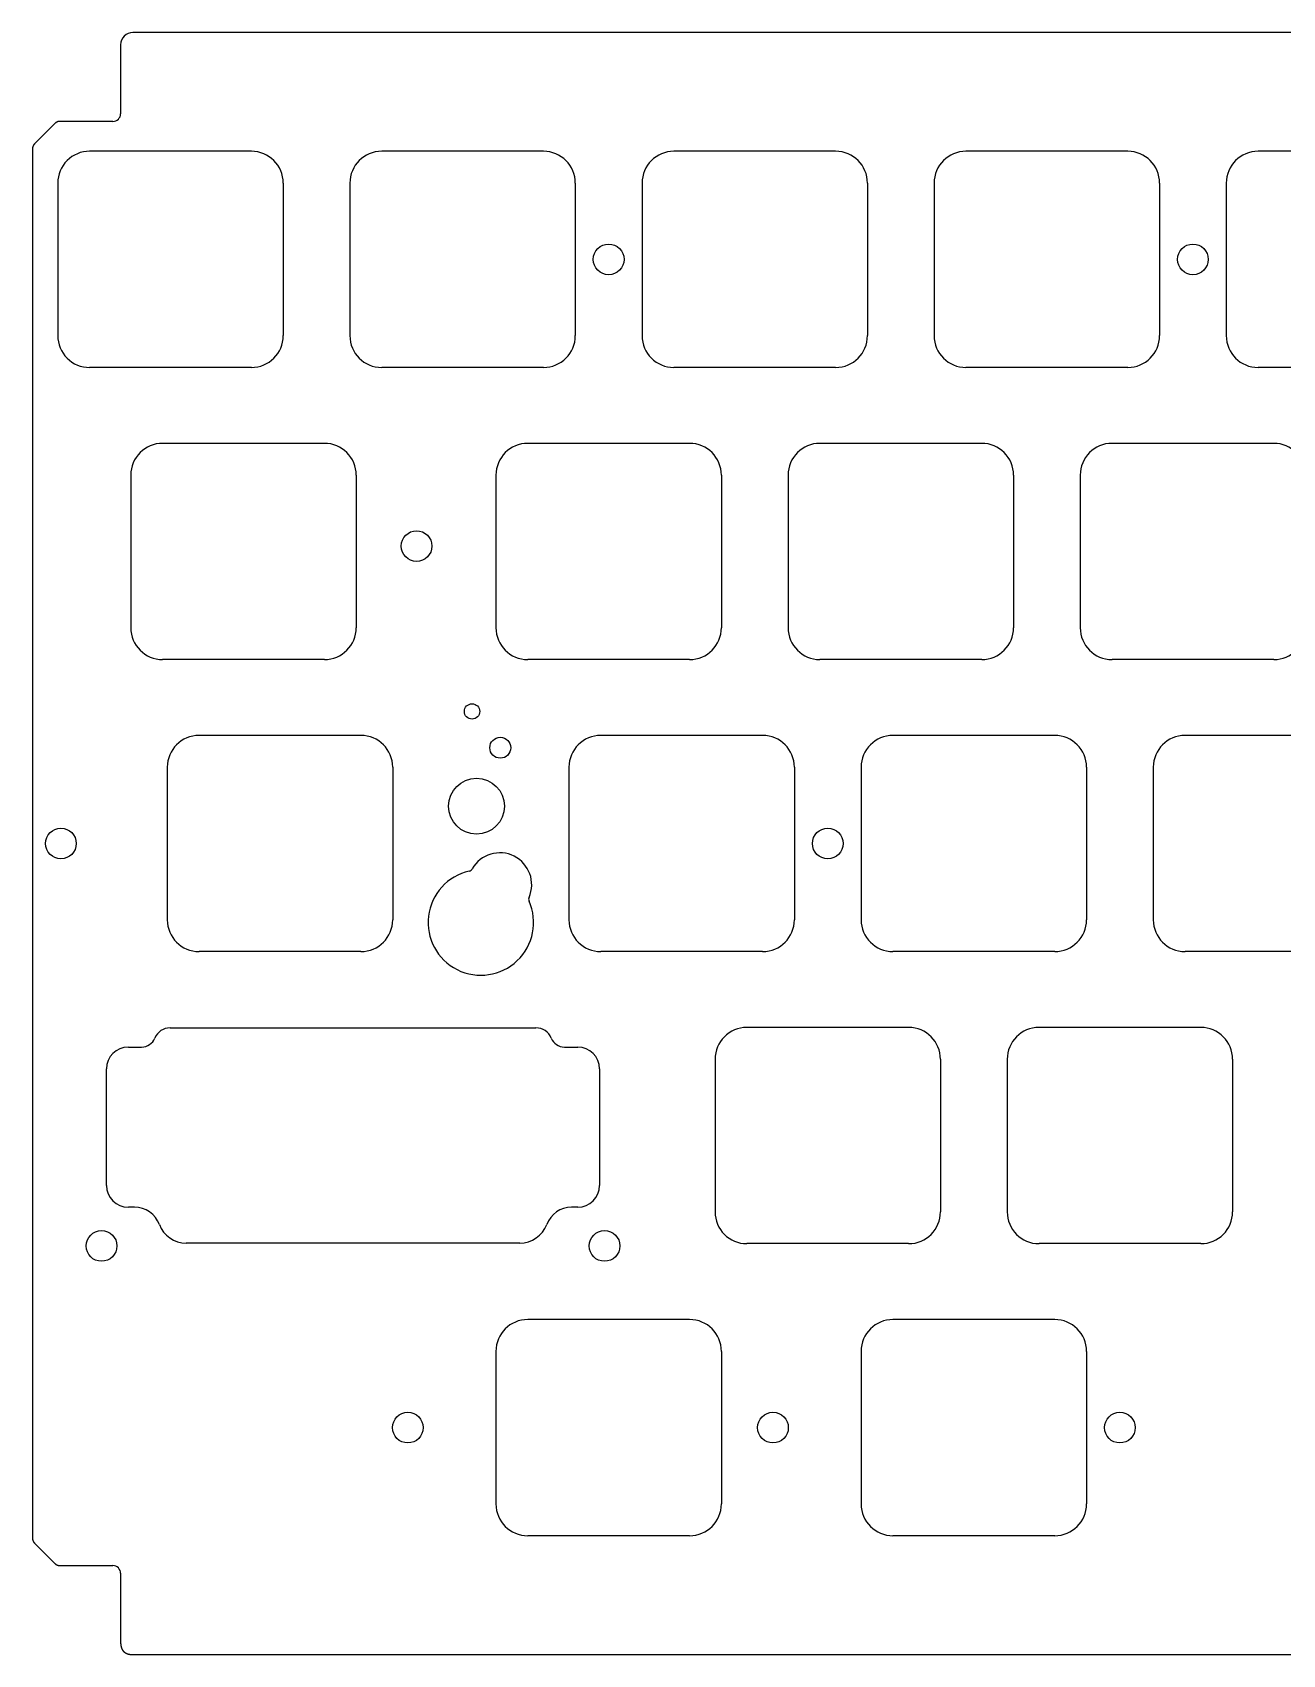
# Model space of a CAD drawing. Header units: millimetres. Extents: x -9 to 276, y -91 to 15.
# Drawn here: x -9 to 72.5, y -91 to 14.8 of the extents above; entities that cross this region are included whole.
import ezdxf

# ---------------------------------------------------------------- set-up
doc = ezdxf.new("R2010")
doc.units = ezdxf.units.MM
doc.layers.add('BLACK', color=7, linetype='CONTINUOUS')
doc.layers.add('Edge.Cuts', color=53, linetype='CONTINUOUS', true_color=0xc8a339)

msp = doc.modelspace()

# ---------------------------------------------------------------- linework, layer by layer
at = {"layer": 'BLACK', "linetype": 'Continuous'}
for p, q in [((12.41875, -31.05), (1.868749, -31.05)), ((-0.20625, -33.125), (-0.20625, -43.075001)), ((14.49375, -33.125), (14.49375, -43.075)), ((12.41875, -45.15), (1.86875, -45.15))]:
    msp.add_line(p, q, dxfattribs=at)
at = {"layer": 'BLACK'}
for centre, radius, start, end in [((1.868754, -33.125004), 2.075004, 90.00013806, 179.99988955), ((12.41875, -33.125), 2.075, 0, 90), ((1.868752, -43.074998), 2.075002, 180.00008284, 269.99994478), ((12.41875, -43.075), 2.075, 270, 0)]:
    msp.add_arc(centre, radius, start, end, dxfattribs=at)
at = {"layer": 'Edge.Cuts', "linetype": 'CONTINUOUS'}
for p, q in [((-3.251, 14), (-3.251, 9.5)), ((80.549147, 14.8), (-2.451, 14.8)), ((-7.546447, 8.853554), (-8.853554, 7.546447)), ((-7.545946, 8.854054), (-7.546447, 8.853554)), ((-7.541099, 8.858834), (-7.545946, 8.854054)), ((-7.536229, 8.863523), (-7.541099, 8.858834)), ((-7.531338, 8.868123), (-7.536229, 8.863523)), ((-7.526425, 8.872635), (-7.531338, 8.868123)), ((-7.52149, 8.877058), (-7.526425, 8.872635)), ((-7.516533, 8.881395), (-7.52149, 8.877058)), ((-7.511553, 8.885645), (-7.516533, 8.881395)), ((-7.506551, 8.88981), (-7.511553, 8.885645)), ((-7.501526, 8.89389), (-7.506551, 8.88981)), ((-7.496478, 8.897886), (-7.501526, 8.89389)), ((-7.491407, 8.901799), (-7.496478, 8.897886)), ((-7.486313, 8.90563), (-7.491407, 8.901799)), ((-7.481195, 8.909378), (-7.486313, 8.90563)), ((-7.476053, 8.913046), (-7.481195, 8.909378)), ((-7.470887, 8.916632), (-7.476053, 8.913046)), ((-7.465696, 8.920139), (-7.470887, 8.916632)), ((-7.46048, 8.923566), (-7.465696, 8.920139)), ((-7.45524, 8.926914), (-7.46048, 8.923566)), ((-7.449974, 8.930184), (-7.45524, 8.926914)), ((-7.444682, 8.933376), (-7.449974, 8.930184)), ((-7.439363, 8.93649), (-7.444682, 8.933376)), ((-7.434019, 8.939527), (-7.439363, 8.93649)), ((-7.428647, 8.942488), (-7.434019, 8.939527)), ((-7.423248, 8.945373), (-7.428647, 8.942488)), ((-7.417822, 8.948182), (-7.423248, 8.945373)), ((-7.412367, 8.950915), (-7.417822, 8.948182)), ((-7.406884, 8.953574), (-7.412367, 8.950915)), ((-7.401372, 8.956158), (-7.406884, 8.953574)), ((-7.39583, 8.958667), (-7.401372, 8.956158)), ((-7.390258, 8.961102), (-7.39583, 8.958667)), ((-7.384656, 8.963463), (-7.390258, 8.961102)), ((-7.381844, 8.964616), (-7.384656, 8.963463)), ((-7.379024, 8.96575), (-7.381844, 8.964616)), ((-7.376195, 8.966866), (-7.379024, 8.96575)), ((-7.373359, 8.967963), (-7.376195, 8.966866)), ((-7.370515, 8.969043), (-7.373359, 8.967963)), ((-7.367663, 8.970103), (-7.370515, 8.969043)), ((-7.364803, 8.971146), (-7.367663, 8.970103)), ((-7.361935, 8.97217), (-7.364803, 8.971146)), ((-7.359058, 8.973176), (-7.361935, 8.97217)), ((-7.356173, 8.974164), (-7.359058, 8.973176)), ((-7.35328, 8.975133), (-7.356173, 8.974164)), ((-7.350378, 8.976084), (-7.35328, 8.975133)), ((-7.347468, 8.977017), (-7.350378, 8.976084)), ((-7.344549, 8.977931), (-7.347468, 8.977017)), ((-7.341622, 8.978827), (-7.344549, 8.977931)), ((-7.338686, 8.979705), (-7.341622, 8.978827)), ((-7.335741, 8.980565), (-7.338686, 8.979705)), ((-7.332787, 8.981406), (-7.335741, 8.980565)), ((-7.329824, 8.982229), (-7.332787, 8.981406)), ((-7.326853, 8.983034), (-7.329824, 8.982229)), ((-7.323872, 8.98382), (-7.326853, 8.983034)), ((-7.320883, 8.984588), (-7.323872, 8.98382)), ((-7.317883, 8.985338), (-7.320883, 8.984588)), ((-7.314875, 8.98607), (-7.317883, 8.985338)), ((-7.311857, 8.986783), (-7.314875, 8.98607)), ((-7.30883, 8.987478), (-7.311857, 8.986783)), ((-7.305793, 8.988154), (-7.30883, 8.987478)), ((-7.302747, 8.988812), (-7.305793, 8.988154)), ((-7.29969, 8.989452), (-7.302747, 8.988812)), ((-7.296626, 8.990073), (-7.29969, 8.989452)), ((-7.293549, 8.990676), (-7.296626, 8.990073)), ((-7.290465, 8.99126), (-7.293549, 8.990676)), ((-7.287368, 8.991826), (-7.290465, 8.99126)), ((-7.284264, 8.992373), (-7.287368, 8.991826)), ((-7.281147, 8.992902), (-7.284264, 8.992373)), ((-7.278023, 8.993411), (-7.281147, 8.992902)), ((-7.274885, 8.993903), (-7.278023, 8.993411)), ((-7.27174, 8.994376), (-7.274885, 8.993903)), ((-7.268582, 8.99483), (-7.27174, 8.994376)), ((-7.265416, 8.995265), (-7.268582, 8.99483)), ((-7.262236, 8.995681), (-7.265416, 8.995265)), ((-7.259049, 8.996079), (-7.262236, 8.995681)), ((-7.255848, 8.996458), (-7.259049, 8.996079)), ((-7.252639, 8.996817), (-7.255848, 8.996458)), ((-7.249416, 8.997158), (-7.252639, 8.996817)), ((-7.246185, 8.99748), (-7.249416, 8.997158)), ((-7.242939, 8.997783), (-7.246185, 8.99748)), ((-7.239686, 8.998067), (-7.242939, 8.997783)), ((-7.236419, 8.998331), (-7.239686, 8.998067)), ((-7.233143, 8.998576), (-7.236419, 8.998331)), ((-7.229852, 8.998803), (-7.233143, 8.998576)), ((-7.226553, 8.999009), (-7.229852, 8.998803)), ((-7.223239, 8.999197), (-7.226553, 8.999009)), ((-7.219917, 8.999364), (-7.223239, 8.999197)), ((-7.21658, 8.999513), (-7.219917, 8.999364)), ((-7.213234, 8.999642), (-7.21658, 8.999513)), ((-7.209873, 8.999751), (-7.213234, 8.999642)), ((-7.206503, 8.99984), (-7.209873, 8.999751)), ((-7.203117, 8.99991), (-7.206503, 8.99984)), ((-7.199723, 8.99996), (-7.203117, 8.99991)), ((-7.196313, 8.99999), (-7.199723, 8.99996)), ((-7.192894, 9), (-7.196313, 8.99999)), ((-3.751, 9), (-7.192894, 9)), ((-8.953404, 7.407239), (-8.954708, 7.404487)), ((-8.952081, 7.409985), (-8.953404, 7.407239)), ((-8.95074, 7.412723), (-8.952081, 7.409985)), ((-8.949379, 7.415454), (-8.95074, 7.412723)), ((-8.948, 7.418178), (-8.949379, 7.415454)), ((-8.946602, 7.420896), (-8.948, 7.418178)), ((-8.945185, 7.423606), (-8.946602, 7.420896)), ((-8.943748, 7.42631), (-8.945185, 7.423606)), ((-8.942293, 7.429006), (-8.943748, 7.42631)), ((-8.940818, 7.431697), (-8.942293, 7.429006)), ((-8.939325, 7.43438), (-8.940818, 7.431697)), ((-8.937812, 7.437058), (-8.939325, 7.43438)), ((-8.93628, 7.439727), (-8.937812, 7.437058)), ((-8.934728, 7.442392), (-8.93628, 7.439727)), ((-8.933157, 7.445048), (-8.934728, 7.442392)), ((-8.931567, 7.4477), (-8.933157, 7.445048)), ((-8.929957, 7.450344), (-8.931567, 7.4477)), ((-8.928327, 7.452983), (-8.929957, 7.450344)), ((-8.926678, 7.455614), (-8.928327, 7.452983)), ((-8.925009, 7.45824), (-8.926678, 7.455614)), ((-8.923321, 7.460858), (-8.925009, 7.45824)), ((-8.921611, 7.463472), (-8.923321, 7.460858)), ((-8.919883, 7.466079), (-8.921611, 7.463472)), ((-8.918134, 7.46868), (-8.919883, 7.466079)), ((-8.916366, 7.471274), (-8.918134, 7.46868)), ((-8.914577, 7.473864), (-8.916366, 7.471274)), ((-8.912769, 7.476446), (-8.914577, 7.473864)), ((-8.910939, 7.479024), (-8.912769, 7.476446)), ((-8.90909, 7.481594), (-8.910939, 7.479024)), ((-8.907219, 7.48416), (-8.90909, 7.481594)), ((-8.905329, 7.486718), (-8.907219, 7.48416)), ((-8.903417, 7.489272), (-8.905329, 7.486718)), ((-8.901486, 7.491819), (-8.903417, 7.489272)), ((-8.899532, 7.494361), (-8.901486, 7.491819)), ((-8.897559, 7.496896), (-8.899532, 7.494361)), ((-8.895564, 7.499428), (-8.897559, 7.496896)), ((-8.893549, 7.501951), (-8.895564, 7.499428)), ((-8.891511, 7.504471), (-8.893549, 7.501951)), ((-8.889454, 7.506983), (-8.891511, 7.504471)), ((-8.887374, 7.509492), (-8.889454, 7.506983)), ((-8.885274, 7.511993), (-8.887374, 7.509492)), ((-8.88315, 7.514491), (-8.885274, 7.511993)), ((-8.881007, 7.516981), (-8.88315, 7.514491)), ((-8.87884, 7.519467), (-8.881007, 7.516981)), ((-8.876654, 7.521946), (-8.87884, 7.519467)), ((-8.874443, 7.524422), (-8.876654, 7.521946)), ((-8.872213, 7.526889), (-8.874443, 7.524422)), ((-8.869958, 7.529354), (-8.872213, 7.526889)), ((-8.867683, 7.531811), (-8.869958, 7.529354)), ((-8.865383, 7.534265), (-8.867683, 7.531811)), ((-8.863064, 7.536711), (-8.865383, 7.534265)), ((-8.860719, 7.539155), (-8.863064, 7.536711)), ((-8.858355, 7.54159), (-8.860719, 7.539155)), ((-8.855964, 7.544023), (-8.858355, 7.54159)), ((-8.853554, 7.546447), (-8.855964, 7.544023)), ((-8.999952, 7.200409), (-9, 7.193601)), ((-9, 7.193601), (-9, 7.192893)), ((-9, 7.192893), (-9, -83.39289)), ((-8.999824, 7.207168), (-8.999952, 7.200409)), ((-8.999618, 7.213879), (-8.999824, 7.207168)), ((-8.999334, 7.220543), (-8.999618, 7.213879)), ((-8.998973, 7.227161), (-8.999334, 7.220543)), ((-8.998534, 7.233733), (-8.998973, 7.227161)), ((-8.998018, 7.240259), (-8.998534, 7.233733)), ((-8.997426, 7.246742), (-8.998018, 7.240259)), ((-8.996758, 7.25318), (-8.997426, 7.246742)), ((-8.996014, 7.259575), (-8.996758, 7.25318)), ((-8.995196, 7.265928), (-8.996014, 7.259575)), ((-8.994302, 7.272239), (-8.995196, 7.265928)), ((-8.993333, 7.278509), (-8.994302, 7.272239)), ((-8.992291, 7.284738), (-8.993333, 7.278509)), ((-8.991174, 7.290927), (-8.992291, 7.284738)), ((-8.989983, 7.297077), (-8.991174, 7.290927)), ((-8.988718, 7.303188), (-8.989983, 7.297077)), ((-8.98738, 7.309261), (-8.988718, 7.303188)), ((-8.985968, 7.315297), (-8.98738, 7.309261)), ((-8.984483, 7.321296), (-8.985968, 7.315297)), ((-8.982925, 7.327259), (-8.984483, 7.321296)), ((-8.981294, 7.333186), (-8.982925, 7.327259)), ((-8.979589, 7.339078), (-8.981294, 7.333186)), ((-8.977811, 7.344935), (-8.979589, 7.339078)), ((-8.97596, 7.350759), (-8.977811, 7.344935)), ((-8.974036, 7.356549), (-8.97596, 7.350759)), ((-8.972039, 7.362306), (-8.974036, 7.356549)), ((-8.969968, 7.36803), (-8.972039, 7.362306)), ((-8.967824, 7.373723), (-8.969968, 7.36803)), ((-8.965606, 7.379385), (-8.967824, 7.373723)), ((-8.963314, 7.385015), (-8.965606, 7.379385)), ((-8.96214, 7.387819), (-8.963314, 7.385015)), ((-8.960948, 7.390616), (-8.96214, 7.387819)), ((-8.959737, 7.393405), (-8.960948, 7.390616)), ((-8.958508, 7.396186), (-8.959737, 7.393405)), ((-8.95726, 7.39896), (-8.958508, 7.396186)), ((-8.955994, 7.401727), (-8.95726, 7.39896)), ((-8.954708, 7.404487), (-8.955994, 7.401727)), ((5.275, 7.05), (-5.275, 7.05)), ((24.325, 7.05), (13.775, 7.05)), ((43.375, 7.05), (32.825, 7.05)), ((62.425, 7.05), (51.875, 7.05)), ((81.475, 7.05), (70.925, 7.05)), ((-7.35, 4.975), (-7.35, -4.975)), ((7.35, 4.975), (7.35, -4.975)), ((11.7, 4.975), (11.7, -4.975)), ((26.4, 4.975), (26.4, -4.975)), ((30.75, 4.975), (30.75, -4.975)), ((45.45, 4.975), (45.45, -4.975)), ((49.8, 4.975), (49.8, -4.975)), ((64.5, 4.975), (64.5, -4.975)), ((68.85, 4.975), (68.85, -4.975)), ((5.275, -7.05), (-5.275, -7.05)), ((24.325, -7.05), (13.775, -7.05)), ((43.375, -7.05), (32.825, -7.05)), ((62.425, -7.05), (51.875, -7.05)), ((81.475, -7.05), (70.925, -7.05)), ((10.0375, -12), (-0.5125, -12)), ((33.85, -12), (23.3, -12)), ((52.9, -12), (42.35, -12)), ((71.95, -12), (61.4, -12)), ((-2.587499, -14.074999), (-2.587499, -24.025001)), ((12.1125, -14.075), (12.112501, -14.075)), ((12.112501, -14.075), (12.112501, -24.025)), ((21.225, -14.075), (21.225, -24.025)), ((35.925, -14.075), (35.925, -24.025)), ((40.275, -14.075), (40.275, -24.025)), ((54.975, -14.075), (54.975, -24.025)), ((59.325, -14.075), (59.325, -24.025)), ((10.0375, -26.1), (-0.5125, -26.1)), ((33.85, -26.1), (23.3, -26.1)), ((52.9, -26.1), (42.35, -26.1)), ((71.95, -26.1), (61.4, -26.1)), ((38.6125, -31.05), (28.0625, -31.05)), ((57.6625, -31.05), (47.1125, -31.05)), ((76.7125, -31.05), (66.1625, -31.05)), ((25.9875, -33.125), (25.9875, -43.075)), ((40.6875, -33.125), (40.6875, -43.075)), ((45.0375, -33.125), (45.0375, -43.075)), ((59.7375, -33.125), (59.7375, -43.075)), ((64.0875, -33.125), (64.0875, -43.075)), ((38.6125, -45.15), (28.0625, -45.15)), ((57.6625, -45.15), (47.1125, -45.15)), ((76.7125, -45.15), (66.1625, -45.15)), ((48.1375, -50.1), (37.5875, -50.1)), ((67.1875, -50.1), (56.6375, -50.1)), ((35.5125, -52.175), (35.5125, -62.125)), ((50.2125, -52.175), (50.2125, -62.125)), ((54.5625, -52.175), (54.5625, -62.125)), ((69.2625, -52.175), (69.2625, -62.125)), ((48.1375, -64.2), (37.5875, -64.2)), ((67.1875, -64.2), (56.6375, -64.2)), ((-9, -83.39289), (-8.99999, -83.396309)), ((-8.99999, -83.396309), (-8.99996, -83.399719)), ((-8.99996, -83.399719), (-8.99991, -83.403113)), ((-8.99991, -83.403113), (-8.99984, -83.406499)), ((-8.99984, -83.406499), (-8.999751, -83.409869)), ((-8.999751, -83.409869), (-8.999642, -83.41323)), ((-8.999642, -83.41323), (-8.999513, -83.416576)), ((-8.999513, -83.416576), (-8.999364, -83.419913)), ((-8.999364, -83.419913), (-8.999197, -83.423235)), ((-8.999197, -83.423235), (-8.999009, -83.426549)), ((-8.999009, -83.426549), (-8.998803, -83.429848)), ((-8.998803, -83.429848), (-8.998576, -83.433139)), ((-8.998576, -83.433139), (-8.998331, -83.436415)), ((-8.998331, -83.436415), (-8.998067, -83.439682)), ((-8.998067, -83.439682), (-8.997783, -83.442935)), ((-8.997783, -83.442935), (-8.99748, -83.446181)), ((-8.99748, -83.446181), (-8.997158, -83.449412)), ((-8.997158, -83.449412), (-8.996817, -83.452635)), ((-8.996817, -83.452635), (-8.996458, -83.455844)), ((-8.996458, -83.455844), (-8.996079, -83.459045)), ((-8.996079, -83.459045), (-8.995681, -83.462232)), ((-8.995681, -83.462232), (-8.995265, -83.465412)), ((-8.995265, -83.465412), (-8.99483, -83.468578)), ((-8.99483, -83.468578), (-8.994376, -83.471736)), ((-8.994376, -83.471736), (-8.993903, -83.474881)), ((-8.993903, -83.474881), (-8.993411, -83.478019)), ((-8.993411, -83.478019), (-8.992902, -83.481143)), ((-8.992902, -83.481143), (-8.992373, -83.48426)), ((-8.992373, -83.48426), (-8.991826, -83.487364)), ((-8.991826, -83.487364), (-8.99126, -83.490461)), ((-8.99126, -83.490461), (-8.990676, -83.493545)), ((-8.990676, -83.493545), (-8.990073, -83.496622)), ((-8.990073, -83.496622), (-8.989452, -83.499686)), ((-8.989452, -83.499686), (-8.988812, -83.502743)), ((-8.988812, -83.502743), (-8.988154, -83.505789)), ((-8.988154, -83.505789), (-8.987478, -83.508826)), ((-8.987478, -83.508826), (-8.986783, -83.511853)), ((-8.986783, -83.511853), (-8.98607, -83.514871)), ((-8.98607, -83.514871), (-8.985338, -83.517879)), ((-8.985338, -83.517879), (-8.984588, -83.520879)), ((-8.984588, -83.520879), (-8.98382, -83.523868)), ((-8.98382, -83.523868), (-8.983034, -83.526849)), ((-8.983034, -83.526849), (-8.982229, -83.52982)), ((-8.982229, -83.52982), (-8.981406, -83.532783)), ((-8.981406, -83.532783), (-8.980565, -83.535737)), ((-8.980565, -83.535737), (-8.979705, -83.538682)), ((-8.979705, -83.538682), (-8.978827, -83.541618)), ((-8.978827, -83.541618), (-8.977931, -83.544545)), ((-8.977931, -83.544545), (-8.977017, -83.547464)), ((-8.977017, -83.547464), (-8.976084, -83.550374)), ((-8.976084, -83.550374), (-8.975133, -83.553276)), ((-8.975133, -83.553276), (-8.974164, -83.556169)), ((-8.974164, -83.556169), (-8.973176, -83.559054)), ((-8.973176, -83.559054), (-8.97217, -83.561931)), ((-8.97217, -83.561931), (-8.971146, -83.564799)), ((-8.971146, -83.564799), (-8.970103, -83.567659)), ((-8.970103, -83.567659), (-8.969043, -83.570511)), ((-8.969043, -83.570511), (-8.967963, -83.573355)), ((-8.967963, -83.573355), (-8.966866, -83.576191)), ((-8.966866, -83.576191), (-8.96575, -83.57902)), ((-8.96575, -83.57902), (-8.964616, -83.58184)), ((-8.964616, -83.58184), (-8.963463, -83.584652)), ((-8.963463, -83.584652), (-8.961102, -83.590254)), ((-8.961102, -83.590254), (-8.958667, -83.595826)), ((-8.958667, -83.595826), (-8.956158, -83.601368)), ((-8.956158, -83.601368), (-8.953574, -83.60688)), ((-8.953574, -83.60688), (-8.950915, -83.612363)), ((-8.950915, -83.612363), (-8.948182, -83.617818)), ((-8.948182, -83.617818), (-8.945373, -83.623244)), ((-8.945373, -83.623244), (-8.942488, -83.628643)), ((-8.942488, -83.628643), (-8.939527, -83.634015)), ((-8.939527, -83.634015), (-8.93649, -83.639359)), ((-8.93649, -83.639359), (-8.933376, -83.644678)), ((-8.933376, -83.644678), (-8.930184, -83.64997)), ((-8.930184, -83.64997), (-8.926914, -83.655236)), ((-8.926914, -83.655236), (-8.923566, -83.660476)), ((-8.923566, -83.660476), (-8.920139, -83.665692)), ((-8.920139, -83.665692), (-8.916632, -83.670883)), ((-8.916632, -83.670883), (-8.913046, -83.676049)), ((-8.913046, -83.676049), (-8.909378, -83.681191)), ((-8.909378, -83.681191), (-8.90563, -83.686309)), ((-8.90563, -83.686309), (-8.901799, -83.691403)), ((-8.901799, -83.691403), (-8.897886, -83.696474)), ((-8.897886, -83.696474), (-8.89389, -83.701522)), ((-8.89389, -83.701522), (-8.88981, -83.706547)), ((-8.88981, -83.706547), (-8.885645, -83.711549)), ((-8.885645, -83.711549), (-8.881395, -83.716529)), ((-8.881395, -83.716529), (-8.877058, -83.721486)), ((-8.877058, -83.721486), (-8.872635, -83.726421)), ((-8.872635, -83.726421), (-8.868123, -83.731334)), ((-8.868123, -83.731334), (-8.863523, -83.736225)), ((-8.863523, -83.736225), (-8.858834, -83.741095)), ((-8.858834, -83.741095), (-8.854054, -83.745943)), ((-8.854054, -83.745943), (-8.853554, -83.746443)), ((-8.853554, -83.746443), (-7.546447, -85.05355)), ((-7.546447, -85.05355), (-7.544023, -85.05596)), ((-7.544023, -85.05596), (-7.54159, -85.058351)), ((-7.54159, -85.058351), (-7.539155, -85.060715)), ((-7.539155, -85.060715), (-7.536711, -85.06306)), ((-7.536711, -85.06306), (-7.534265, -85.06538)), ((-7.534265, -85.06538), (-7.531811, -85.067679)), ((-7.531811, -85.067679), (-7.529354, -85.069954)), ((-7.529354, -85.069954), (-7.526889, -85.072209)), ((-7.526889, -85.072209), (-7.524422, -85.074439)), ((-7.524422, -85.074439), (-7.521946, -85.07665)), ((-7.521946, -85.07665), (-7.519467, -85.078837)), ((-7.519467, -85.078837), (-7.51698, -85.081004)), ((-7.51698, -85.081004), (-7.514491, -85.083147)), ((-7.514491, -85.083147), (-7.511993, -85.08527)), ((-7.511993, -85.08527), (-7.509492, -85.08737)), ((-7.509492, -85.08737), (-7.506983, -85.08945)), ((-7.506983, -85.08945), (-7.504471, -85.091508)), ((-7.504471, -85.091508), (-7.501951, -85.093545)), ((-7.501951, -85.093545), (-7.499427, -85.09556)), ((-7.499427, -85.09556), (-7.496896, -85.097556)), ((-7.496896, -85.097556), (-7.494361, -85.099529)), ((-7.494361, -85.099529), (-7.491818, -85.101482)), ((-7.491818, -85.101482), (-7.489272, -85.103413)), ((-7.489272, -85.103413), (-7.486717, -85.105326)), ((-7.486717, -85.105326), (-7.484159, -85.107215)), ((-7.484159, -85.107215), (-7.481593, -85.109086)), ((-7.481593, -85.109086), (-7.479023, -85.110935)), ((-7.479023, -85.110935), (-7.476445, -85.112765)), ((-7.476445, -85.112765), (-7.473864, -85.114574)), ((-7.473864, -85.114574), (-7.471274, -85.116363)), ((-7.471274, -85.116363), (-7.46868, -85.118131)), ((-7.46868, -85.118131), (-7.466078, -85.11988)), ((-7.466078, -85.11988), (-7.463472, -85.121608)), ((-7.463472, -85.121608), (-7.460858, -85.123317)), ((-7.460858, -85.123317), (-7.458239, -85.125005)), ((-7.458239, -85.125005), (-7.455613, -85.126675)), ((-7.455613, -85.126675), (-7.452982, -85.128324)), ((-7.452982, -85.128324), (-7.450343, -85.129954)), ((-7.450343, -85.129954), (-7.447699, -85.131563)), ((-7.447699, -85.131563), (-7.445048, -85.133154)), ((-7.445048, -85.133154), (-7.442391, -85.134725)), ((-7.442391, -85.134725), (-7.439727, -85.136277)), ((-7.439727, -85.136277), (-7.437057, -85.137808)), ((-7.437057, -85.137808), (-7.434379, -85.139322)), ((-7.434379, -85.139322), (-7.431696, -85.140815)), ((-7.431696, -85.140815), (-7.429006, -85.14229)), ((-7.429006, -85.14229), (-7.426309, -85.143745)), ((-7.426309, -85.143745), (-7.423605, -85.145182)), ((-7.423605, -85.145182), (-7.420895, -85.146599)), ((-7.420895, -85.146599), (-7.418177, -85.147997)), ((-7.418177, -85.147997), (-7.415454, -85.149376)), ((-7.415454, -85.149376), (-7.412722, -85.150737)), ((-7.412722, -85.150737), (-7.409984, -85.152078)), ((-7.409984, -85.152078), (-7.407238, -85.153401)), ((-7.407238, -85.153401), (-7.404486, -85.154705)), ((-7.404486, -85.154705), (-7.401726, -85.155991)), ((-7.401726, -85.155991), (-7.39896, -85.157257)), ((-7.39896, -85.157257), (-7.396185, -85.158505)), ((-7.396185, -85.158505), (-7.393404, -85.159734)), ((-7.393404, -85.159734), (-7.390615, -85.160945)), ((-7.390615, -85.160945), (-7.387819, -85.162137)), ((-7.387819, -85.162137), (-7.385015, -85.163311)), ((-7.385015, -85.163311), (-7.379384, -85.165603)), ((-7.379384, -85.165603), (-7.373722, -85.167821)), ((-7.373722, -85.167821), (-7.36803, -85.169965)), ((-7.36803, -85.169965), (-7.362305, -85.172036)), ((-7.362305, -85.172036), (-7.356548, -85.174033)), ((-7.356548, -85.174033), (-7.350758, -85.175957)), ((-7.350758, -85.175957), (-7.344934, -85.177808)), ((-7.344934, -85.177808), (-7.339077, -85.179586)), ((-7.339077, -85.179586), (-7.333185, -85.181291)), ((-7.333185, -85.181291), (-7.327258, -85.182922)), ((-7.327258, -85.182922), (-7.321296, -85.18448)), ((-7.321296, -85.18448), (-7.315297, -85.185965)), ((-7.315297, -85.185965), (-7.309261, -85.187377)), ((-7.309261, -85.187377), (-7.303188, -85.188715)), ((-7.303188, -85.188715), (-7.297076, -85.18998)), ((-7.297076, -85.18998), (-7.290926, -85.191171)), ((-7.290926, -85.191171), (-7.284737, -85.192288)), ((-7.284737, -85.192288), (-7.278508, -85.19333)), ((-7.278508, -85.19333), (-7.272238, -85.194299)), ((-7.272238, -85.194299), (-7.265928, -85.195193)), ((-7.265928, -85.195193), (-7.259575, -85.196012)), ((-7.259575, -85.196012), (-7.25318, -85.196755)), ((-7.25318, -85.196755), (-7.246742, -85.197423)), ((-7.246742, -85.197423), (-7.240259, -85.198015)), ((-7.240259, -85.198015), (-7.233733, -85.198531)), ((-7.233733, -85.198531), (-7.227161, -85.19897)), ((-7.227161, -85.19897), (-7.220544, -85.199331)), ((-7.220544, -85.199331), (-7.21388, -85.199615)), ((-7.21388, -85.199615), (-7.207168, -85.199821)), ((-7.207168, -85.199821), (-7.200409, -85.199949)), ((-7.200409, -85.199949), (-7.193601, -85.199997)), ((-7.193601, -85.199997), (-7.192894, -85.199997)), ((-7.192894, -85.199997), (-3.750557, -85.199997)), ((-3.250557, -85.699997), (-3.250557, -90.199997)), ((-3.250557, -90.199997), (-3.250547, -90.205644)), ((-3.250547, -90.205644), (-3.250517, -90.211271)), ((-3.250517, -90.211271), (-3.250467, -90.216858)), ((-3.250467, -90.216858), (-3.250398, -90.222425)), ((-3.250398, -90.222425), (-3.250308, -90.227953)), ((-3.250308, -90.227953), (-3.2502, -90.233461)), ((-3.2502, -90.233461), (-3.250071, -90.23893)), ((-3.250071, -90.23893), (-3.249924, -90.24438)), ((-3.249924, -90.24438), (-3.249757, -90.249791)), ((-3.249757, -90.249791), (-3.249571, -90.255183)), ((-3.249571, -90.255183), (-3.249366, -90.260537)), ((-3.249366, -90.260537), (-3.249142, -90.265871)), ((-3.249142, -90.265871), (-3.2489, -90.271168)), ((-3.2489, -90.271168), (-3.248638, -90.276446)), ((-3.248638, -90.276446), (-3.248358, -90.281686)), ((-3.248358, -90.281686), (-3.248059, -90.286907)), ((-3.248059, -90.286907), (-3.247742, -90.292092)), ((-3.247742, -90.292092), (-3.247406, -90.297257)), ((-3.247406, -90.297257), (-3.247053, -90.302386)), ((-3.247053, -90.302386), (-3.246681, -90.307497)), ((-3.246681, -90.307497), (-3.246291, -90.312571)), ((-3.246291, -90.312571), (-3.245883, -90.317627)), ((-3.245883, -90.317627), (-3.245457, -90.322647)), ((-3.245457, -90.322647), (-3.245013, -90.327648)), ((-3.245013, -90.327648), (-3.244552, -90.332615)), ((-3.244552, -90.332615), (-3.244072, -90.337563)), ((-3.244072, -90.337563), (-3.243576, -90.342476)), ((-3.243576, -90.342476), (-3.243062, -90.347371)), ((-3.243062, -90.347371), (-3.242531, -90.352232)), ((-3.242531, -90.352232), (-3.241982, -90.357074)), ((-3.241982, -90.357074), (-3.241416, -90.361882)), ((-3.241416, -90.361882), (-3.240833, -90.366673)), ((-3.240833, -90.366673), (-3.240234, -90.371429)), ((-3.240234, -90.371429), (-3.239616, -90.376168)), ((-3.239616, -90.376168), (-3.238983, -90.380874)), ((-3.238983, -90.380874), (-3.238332, -90.385562)), ((-3.238332, -90.385562), (-3.237665, -90.390217)), ((-3.237665, -90.390217), (-3.236981, -90.394854)), ((-3.236981, -90.394854), (-3.236281, -90.399459)), ((-3.236281, -90.399459), (-3.235563, -90.404047)), ((-3.235563, -90.404047), (-3.234831, -90.408602)), ((-3.234831, -90.408602), (-3.23408, -90.41314)), ((-3.23408, -90.41314), (-3.233315, -90.417647)), ((-3.233315, -90.417647), (-3.232533, -90.422136)), ((-3.232533, -90.422136), (-3.231735, -90.426593)), ((-3.231735, -90.426593), (-3.23092, -90.431034)), ((-3.23092, -90.431034), (-3.230091, -90.435444)), ((-3.230091, -90.435444), (-3.229244, -90.439836)), ((-3.229244, -90.439836), (-3.228383, -90.444198)), ((-3.228383, -90.444198), (-3.227505, -90.448543)), ((-3.227505, -90.448543), (-3.226613, -90.452858)), ((-3.226613, -90.452858), (-3.225703, -90.457157)), ((-3.225703, -90.457157), (-3.22478, -90.461425)), ((-3.22478, -90.461425), (-3.22384, -90.465676)), ((-3.22384, -90.465676), (-3.222885, -90.469899)), ((-3.222885, -90.469899), (-3.221914, -90.474104)), ((-3.221914, -90.474104), (-3.220929, -90.478281)), ((-3.220929, -90.478281), (-3.219927, -90.482441)), ((-3.219927, -90.482441), (-3.218912, -90.486572)), ((-3.218912, -90.486572), (-3.21788, -90.490687)), ((-3.21788, -90.490687), (-3.216835, -90.494774)), ((-3.216835, -90.494774), (-3.215773, -90.498844)), ((-3.215773, -90.498844), (-3.214697, -90.502886)), ((-3.214697, -90.502886), (-3.213606, -90.506913)), ((-3.213606, -90.506913), (-3.212501, -90.510911)), ((-3.212501, -90.510911), (-3.211379, -90.514894)), ((-3.211379, -90.514894), (-3.210245, -90.518849)), ((-3.210245, -90.518849), (-3.209094, -90.522788)), ((-3.209094, -90.522788), (-3.207931, -90.5267)), ((-3.207931, -90.5267), (-3.206751, -90.530597)), ((-3.206751, -90.530597), (-3.205558, -90.534467)), ((-3.205558, -90.534467), (-3.20435, -90.53832)), ((-3.20435, -90.53832), (-3.203128, -90.542148)), ((-3.203128, -90.542148), (-3.201891, -90.54596)), ((-3.201891, -90.54596), (-3.20064, -90.549747)), ((-3.20064, -90.549747), (-3.199374, -90.553517)), ((-3.199374, -90.553517), (-3.198096, -90.557262)), ((-3.198096, -90.557262), (-3.196801, -90.560992)), ((-3.196801, -90.560992), (-3.195495, -90.564696)), ((-3.195495, -90.564696), (-3.194172, -90.568385)), ((-3.194172, -90.568385), (-3.192837, -90.57205)), ((-3.192837, -90.57205), (-3.191486, -90.575698)), ((-3.191486, -90.575698), (-3.190123, -90.579323)), ((-3.190123, -90.579323), (-3.188745, -90.582931)), ((-3.188745, -90.582931), (-3.187354, -90.586516)), ((-3.187354, -90.586516), (-3.185948, -90.590086)), ((-3.185948, -90.590086), (-3.184529, -90.593632)), ((-3.184529, -90.593632), (-3.183095, -90.597162)), ((-3.183095, -90.597162), (-3.181649, -90.600669)), ((-3.181649, -90.600669), (-3.180188, -90.604161)), ((-3.180188, -90.604161), (-3.178714, -90.60763)), ((-3.178714, -90.60763), (-3.177225, -90.611084)), ((-3.177225, -90.611084), (-3.175725, -90.614515)), ((-3.175725, -90.614515), (-3.174209, -90.617931)), ((-3.174209, -90.617931), (-3.172681, -90.621325)), ((-3.172681, -90.621325), (-3.171137, -90.624703)), ((-3.171137, -90.624703), (-3.169582, -90.62806)), ((-3.169582, -90.62806), (-3.168012, -90.631402)), ((-3.168012, -90.631402), (-3.16643, -90.634721)), ((-3.16643, -90.634721), (-3.164833, -90.638026)), ((-3.164833, -90.638026), (-3.163224, -90.64131)), ((-3.163224, -90.64131), (-3.1616, -90.644579)), ((-3.1616, -90.644579), (-3.159964, -90.647826)), ((-3.159964, -90.647826), (-3.158313, -90.651059)), ((-3.158313, -90.651059), (-3.15665, -90.654271)), ((-3.15665, -90.654271), (-3.154972, -90.657468)), ((-3.154972, -90.657468), (-3.153283, -90.660645)), ((-3.153283, -90.660645), (-3.151579, -90.663807)), ((-3.151579, -90.663807), (-3.149862, -90.666949)), ((-3.149862, -90.666949), (-3.148132, -90.670076)), ((-3.148132, -90.670076), (-3.146389, -90.673184)), ((-3.146389, -90.673184), (-3.144631, -90.676276)), ((-3.144631, -90.676276), (-3.142862, -90.679349)), ((-3.142862, -90.679349), (-3.141078, -90.682408)), ((-3.141078, -90.682408), (-3.139282, -90.685447)), ((-3.139282, -90.685447), (-3.137471, -90.688472)), ((-3.137471, -90.688472), (-3.135648, -90.691478)), ((-3.135648, -90.691478), (-3.133811, -90.694469)), ((-3.133811, -90.694469), (-3.131962, -90.697441)), ((-3.131962, -90.697441), (-3.130098, -90.700399)), ((-3.130098, -90.700399), (-3.128222, -90.703339)), ((-3.128222, -90.703339), (-3.126332, -90.706264)), ((-3.126332, -90.706264), (-3.12443, -90.709171)), ((-3.12443, -90.709171), (-3.122513, -90.712063)), ((-3.122513, -90.712063), (-3.120584, -90.714938)), ((-3.120584, -90.714938), (-3.11864, -90.717798)), ((-3.11864, -90.717798), (-3.116685, -90.720641)), ((-3.116685, -90.720641), (-3.114715, -90.723469)), ((-3.114715, -90.723469), (-3.112732, -90.72628)), ((-3.112732, -90.72628), (-3.110736, -90.729076)), ((-3.110736, -90.729076), (-3.108727, -90.731856)), ((-3.108727, -90.731856), (-3.106703, -90.734621)), ((-3.106703, -90.734621), (-3.104668, -90.737369)), ((-3.104668, -90.737369), (-3.102617, -90.740103)), ((-3.102617, -90.740103), (-3.100555, -90.74282)), ((-3.100555, -90.74282), (-3.098478, -90.745523)), ((-3.098478, -90.745523), (-3.096388, -90.74821)), ((-3.096388, -90.74821), (-3.094284, -90.750882)), ((-3.094284, -90.750882), (-3.092168, -90.753539)), ((-3.092168, -90.753539), (-3.090037, -90.756181)), ((-3.090037, -90.756181), (-3.087893, -90.758807)), ((-3.087893, -90.758807), (-3.085736, -90.761418)), ((-3.085736, -90.761418), (-3.083565, -90.764015)), ((-3.083565, -90.764015), (-3.08138, -90.766596)), ((-3.08138, -90.766596), (-3.079182, -90.769163)), ((-3.079182, -90.769163), (-3.076969, -90.771715)), ((-3.076969, -90.771715), (-3.074744, -90.774252)), ((-3.074744, -90.774252), (-3.072504, -90.776775)), ((-3.072504, -90.776775), (-3.070251, -90.779282)), ((-3.070251, -90.779282), (-3.067984, -90.781776)), ((-3.067984, -90.781776), (-3.065704, -90.784254)), ((-3.065704, -90.784254), (-3.063409, -90.786719)), ((-3.063409, -90.786719), (-3.0611, -90.789168)), ((-3.0611, -90.789168), (-3.058778, -90.791604)), ((-3.058778, -90.791604), (-3.056441, -90.794025)), ((-3.056441, -90.794025), (-3.054091, -90.796432)), ((-3.054091, -90.796432), (-3.051727, -90.798824)), ((-3.051727, -90.798824), (-3.049348, -90.801203)), ((-3.049348, -90.801203), (-3.044548, -90.805917)), ((-3.044548, -90.805917), (-3.039692, -90.810575)), ((-3.039692, -90.810575), (-3.034779, -90.815176)), ((-3.034779, -90.815176), (-3.029808, -90.819723)), ((-3.029808, -90.819723), (-3.024779, -90.824213)), ((-3.024779, -90.824213), (-3.019691, -90.828649)), ((-3.019691, -90.828649), (-3.014545, -90.83303)), ((-3.014545, -90.83303), (-3.00934, -90.837356)), ((-3.00934, -90.837356), (-3.004075, -90.841627)), ((-3.004075, -90.841627), (-2.99875, -90.845844)), ((-2.99875, -90.845844), (-2.993364, -90.850007)), ((-2.993364, -90.850007), (-2.987917, -90.854117)), ((-2.987917, -90.854117), (-2.982408, -90.858172)), ((-2.982408, -90.858172), (-2.976838, -90.862174)), ((-2.976838, -90.862174), (-2.971205, -90.866122)), ((-2.971205, -90.866122), (-2.965508, -90.870017)), ((-2.965508, -90.870017), (-2.959748, -90.873859)), ((-2.959748, -90.873859), (-2.953923, -90.877647)), ((-2.953923, -90.877647), (-2.948034, -90.881382)), ((-2.948034, -90.881382), (-2.942078, -90.885063)), ((-2.942078, -90.885063), (-2.936057, -90.888692)), ((-2.936057, -90.888692), (-2.929969, -90.892267)), ((-2.929969, -90.892267), (-2.923813, -90.895789)), ((-2.923813, -90.895789), (-2.917589, -90.899258)), ((-2.917589, -90.899258), (-2.911297, -90.902674)), ((-2.911297, -90.902674), (-2.904935, -90.906036)), ((-2.904935, -90.906036), (-2.898503, -90.909345)), ((-2.898503, -90.909345), (-2.892, -90.9126)), ((-2.892, -90.9126), (-2.885425, -90.915801)), ((-2.885425, -90.915801), (-2.878778, -90.918948)), ((-2.878778, -90.918948), (-2.872059, -90.922042)), ((-2.872059, -90.922042), (-2.865265, -90.925081)), ((-2.865265, -90.925081), (-2.858397, -90.928066)), ((-2.858397, -90.928066), (-2.851453, -90.930996)), ((-2.851453, -90.930996), (-2.844433, -90.933871)), ((-2.844433, -90.933871), (-2.837337, -90.936692)), ((-2.837337, -90.936692), (-2.830163, -90.939457)), ((-2.830163, -90.939457), (-2.82291, -90.942166)), ((-2.82291, -90.942166), (-2.815578, -90.94482)), ((-2.815578, -90.94482), (-2.808166, -90.947417)), ((-2.808166, -90.947417), (-2.800673, -90.949958)), ((-2.800673, -90.949958), (-2.793098, -90.952443)), ((-2.793098, -90.952443), (-2.78544, -90.954869)), ((-2.78544, -90.954869), (-2.777699, -90.957239)), ((-2.777699, -90.957239), (-2.769873, -90.95955)), ((-2.769873, -90.95955), (-2.761962, -90.961803)), ((-2.761962, -90.961803), (-2.753965, -90.963998)), ((-2.753965, -90.963998), (-2.745881, -90.966133)), ((-2.745881, -90.966133), (-2.737709, -90.968209)), ((-2.737709, -90.968209), (-2.729447, -90.970224)), ((-2.729447, -90.970224), (-2.721096, -90.972179)), ((-2.721096, -90.972179), (-2.712654, -90.974073)), ((-2.712654, -90.974073), (-2.70412, -90.975906)), ((-2.70412, -90.975906), (-2.695494, -90.977676)), ((-2.695494, -90.977676), (-2.686774, -90.979384)), ((-2.686774, -90.979384), (-2.677959, -90.981029)), ((-2.677959, -90.981029), (-2.669049, -90.98261)), ((-2.669049, -90.98261), (-2.660042, -90.984127)), ((-2.660042, -90.984127), (-2.650938, -90.985579)), ((-2.650938, -90.985579), (-2.641735, -90.986965)), ((-2.641735, -90.986965), (-2.632432, -90.988286)), ((-2.632432, -90.988286), (-2.623029, -90.98954)), ((-2.623029, -90.98954), (-2.613524, -90.990726)), ((-2.613524, -90.990726), (-2.603917, -90.991845)), ((-2.603917, -90.991845), (-2.594205, -90.992895)), ((-2.594205, -90.992895), (-2.58439, -90.993876)), ((-2.58439, -90.993876), (-2.574468, -90.994787)), ((-2.574468, -90.994787), (-2.56444, -90.995627)), ((-2.56444, -90.995627), (-2.554304, -90.996396)), ((-2.554304, -90.996396), (-2.544059, -90.997093)), ((-2.544059, -90.997093), (-2.533704, -90.997716)), ((-2.533704, -90.997716), (-2.523238, -90.998267)), ((-2.523238, -90.998267), (-2.51266, -90.998743)), ((-2.51266, -90.998743), (-2.501968, -90.999143)), ((-2.501968, -90.999143), (-2.491163, -90.999468)), ((-2.491163, -90.999468), (-2.480242, -90.999716)), ((-2.480242, -90.999716), (-2.469204, -90.999887)), ((-2.469204, -90.999887), (-2.458049, -90.999979)), ((-2.458049, -90.999979), (-2.450557, -90.999997)), ((-2.450557, -90.999997), (80.549147, -90.999997))]:
    msp.add_line(p, q, dxfattribs=at)
at = {"layer": 'Edge.Cuts', "linetype": 'Continuous'}
for p, q in [((-0.02157, -50.1224), (23.83367, -50.1224)), ((-2.74439, -51.37456), (-1.87878, -51.37456)), ((25.69088, -51.37456), (26.55649, -51.37456)), ((-4.16939, -60.40044), (-4.16939, -52.79956)), ((27.98149, -52.79956), (27.98149, -60.40044)), ((-2.34035, -61.82544), (-2.74439, -61.82544)), ((26.55649, -61.82544), (26.15245, -61.82544)), ((22.78155, -64.16191), (1.03055, -64.16191)), ((33.85, -69.15), (23.299999, -69.15)), ((33.85, -69.15), (23.299999, -69.15)), ((57.6625, -69.15), (47.112499, -69.15)), ((57.6625, -69.15), (47.112499, -69.15)), ((21.225, -71.225), (21.225, -81.175001)), ((21.225, -71.225), (21.225, -81.175001)), ((35.925, -71.225), (35.925, -81.175)), ((35.925, -71.225), (35.925, -81.175)), ((45.0375, -71.225), (45.0375, -81.175001)), ((45.0375, -71.225), (45.0375, -81.175001)), ((59.7375, -71.225), (59.7375, -81.175)), ((59.7375, -71.225), (59.7375, -81.175)), ((33.85, -83.25), (23.3, -83.25)), ((33.85, -83.25), (23.3, -83.25)), ((57.6625, -83.25), (47.1125, -83.25)), ((57.6625, -83.25), (47.1125, -83.25))]:
    msp.add_line(p, q, dxfattribs=at)
at = {"layer": 'Edge.Cuts'}
for centre, radius in [((28.575, 0), 1), ((66.675, 0), 1), ((16.04875, -18.7), 1), ((19.664362, -29.48484), 0.5), ((21.507466, -31.854211), 0.682877), ((19.959509, -35.667629), 1.823721), ((-7.14375, -38.1), 1), ((42.8625, -38.1), 1), ((-4.49375, -64.35), 1), ((28.30625, -64.35), 1), ((15.478125, -76.2), 1), ((39.290625, -76.2), 1), ((61.9125, -76.2), 1)]:
    msp.add_circle(centre, radius, dxfattribs=at)
for centre, radius, start, end in [((-2.451021, 14.000015), 0.799979, -270.00150404, -179.99892568), ((-3.751021, 9.500015), 0.500021, -89.99759365, -0.0017188), ((-5.275001, 4.975001), 2.074999, -270.00002761, -179.99997239), ((5.275, 4.975), 2.075, 0, 90), ((13.775, 4.975), 2.075, 90, 180), ((24.325, 4.975), 2.075, 0, 90), ((32.825, 4.975), 2.075, 90, 180), ((43.375, 4.975), 2.075, 0, 90), ((51.875, 4.975), 2.075, 90, 180), ((62.425, 4.975), 2.075, 0, 90), ((70.925, 4.975), 2.075, 90, 180), ((-5.275001, -4.975001), 2.074999, -180.00002761, -89.99997239), ((5.275, -4.975), 2.075, -90, 0), ((13.775, -4.975), 2.075, -180, -90), ((24.325, -4.975), 2.075, -90, 0), ((32.825, -4.975), 2.075, -180, -90), ((43.375, -4.975), 2.075, -90, 0), ((51.875, -4.975), 2.075, -180, -90), ((62.425, -4.975), 2.075, -90, 0), ((70.925, -4.975), 2.075, -180, -90), ((-0.5125, -14.074999), 2.074999, 90, 180), ((10.0375, -14.075), 2.075, 0, 90), ((23.3, -14.075), 2.075, 90, 180), ((33.85, -14.075), 2.075, 0, 90), ((42.35, -14.075), 2.075, 90, 180), ((52.9, -14.075), 2.075, 0, 90), ((61.4, -14.075), 2.075, 90, 180), ((71.95, -14.075), 2.075, 0, 90), ((-0.5125, -24.025001), 2.074999, -180, -90), ((10.0375, -24.025), 2.075001, -90, 0), ((23.3, -24.025), 2.075, -180, -90), ((33.85, -24.025), 2.075, -90, 0), ((42.35, -24.025), 2.075, -180, -90), ((52.9, -24.025), 2.075, -90, 0), ((61.4, -24.025), 2.075, -180, -90), ((71.95, -24.025), 2.075, -90, 0), ((28.0625, -33.125), 2.075, 90, 180), ((38.6125, -33.125), 2.075, 0, 90), ((47.1125, -33.125), 2.075, 90, 180), ((57.6625, -33.125), 2.075, 0, 90), ((66.1625, -33.125), 2.075, 90, 180), ((21.481179, -40.782885), 2.074102, -23.60905632, 150.27856201), ((20.240379, -43.253585), 3.439006, -257.31607226, 23.98512629), ((19.419479, -39.605985), 0.299861, -77.3248457, -29.70558687), ((23.656479, -41.733685), 0.299956, -203.61348581, -156.01194905), ((28.0625, -43.075), 2.075, -180, -90), ((38.6125, -43.075), 2.075, -90, 0), ((47.1125, -43.075), 2.075, -180, -90), ((57.6625, -43.075), 2.075, -90, 0), ((66.1625, -43.075), 2.075, -180, -90), ((-0.02155, -51.1974), 1.075006, 90.00106597, 157.97610066), ((23.83365, -51.1974), 1.075, 22.02389934, 89.99893403), ((37.5875, -52.175), 2.075, 90, 180), ((48.1375, -52.175), 2.075, 0, 90), ((56.6375, -52.175), 2.075, 90, 180), ((67.1875, -52.175), 2.075, 0, 90), ((-2.74439, -52.79956), 1.425, 90, 180), ((-1.87878, -50.44615), 0.928411, 270, 337.97729805), ((25.69085, -50.4461), 0.92846, 202.02625676, 270.00185132), ((26.55649, -52.79956), 1.425, 0, 90), ((-2.74439, -60.40044), 1.425, 180, 270), ((26.55645, -60.4004), 1.42504, 270.00160826, 359.99839174), ((-2.34034, -63.55037), 1.72493, 20.54597615, 90.00033216), ((26.15245, -63.5504), 1.724938, 90, 159.45340178), ((37.5875, -62.125), 2.075, -180, -90), ((48.1375, -62.125), 2.075, -90, 0), ((56.6375, -62.125), 2.075, -180, -90), ((67.1875, -62.125), 2.075, -90, 0), ((1.03056, -62.28696), 1.87495, 200.54592343, 269.99969441), ((22.78155, -62.287), 1.874943, 270, 339.45493501), ((23.3, -71.225), 2.075, 90.00002761, 180), ((23.3, -71.225), 2.075, 90.00002761, 180), ((33.85, -71.225), 2.075, 0, 90), ((33.85, -71.225), 2.075, 0, 90), ((47.1125, -71.225), 2.075, 90.00002761, 180), ((47.1125, -71.225), 2.075, 90.00002761, 180), ((57.6625, -71.225), 2.075, 0, 90), ((57.6625, -71.225), 2.075, 0, 90), ((23.3, -81.175), 2.075, 180.00002761, 270), ((23.3, -81.175), 2.075, 180.00002761, 270), ((33.85, -81.175), 2.075, 270, 0), ((33.85, -81.175), 2.075, 270, 0), ((47.1125, -81.175), 2.075, 180.00002761, 270), ((47.1125, -81.175), 2.075, 180.00002761, 270), ((57.6625, -81.175), 2.075, 270, 0), ((57.6625, -81.175), 2.075, 270, 0), ((-3.750521, -85.699985), 0.499988, -0.0013752, 90.0041254)]:
    msp.add_arc(centre, radius, start, end, dxfattribs=at)

doc.saveas('drawing.dxf')
